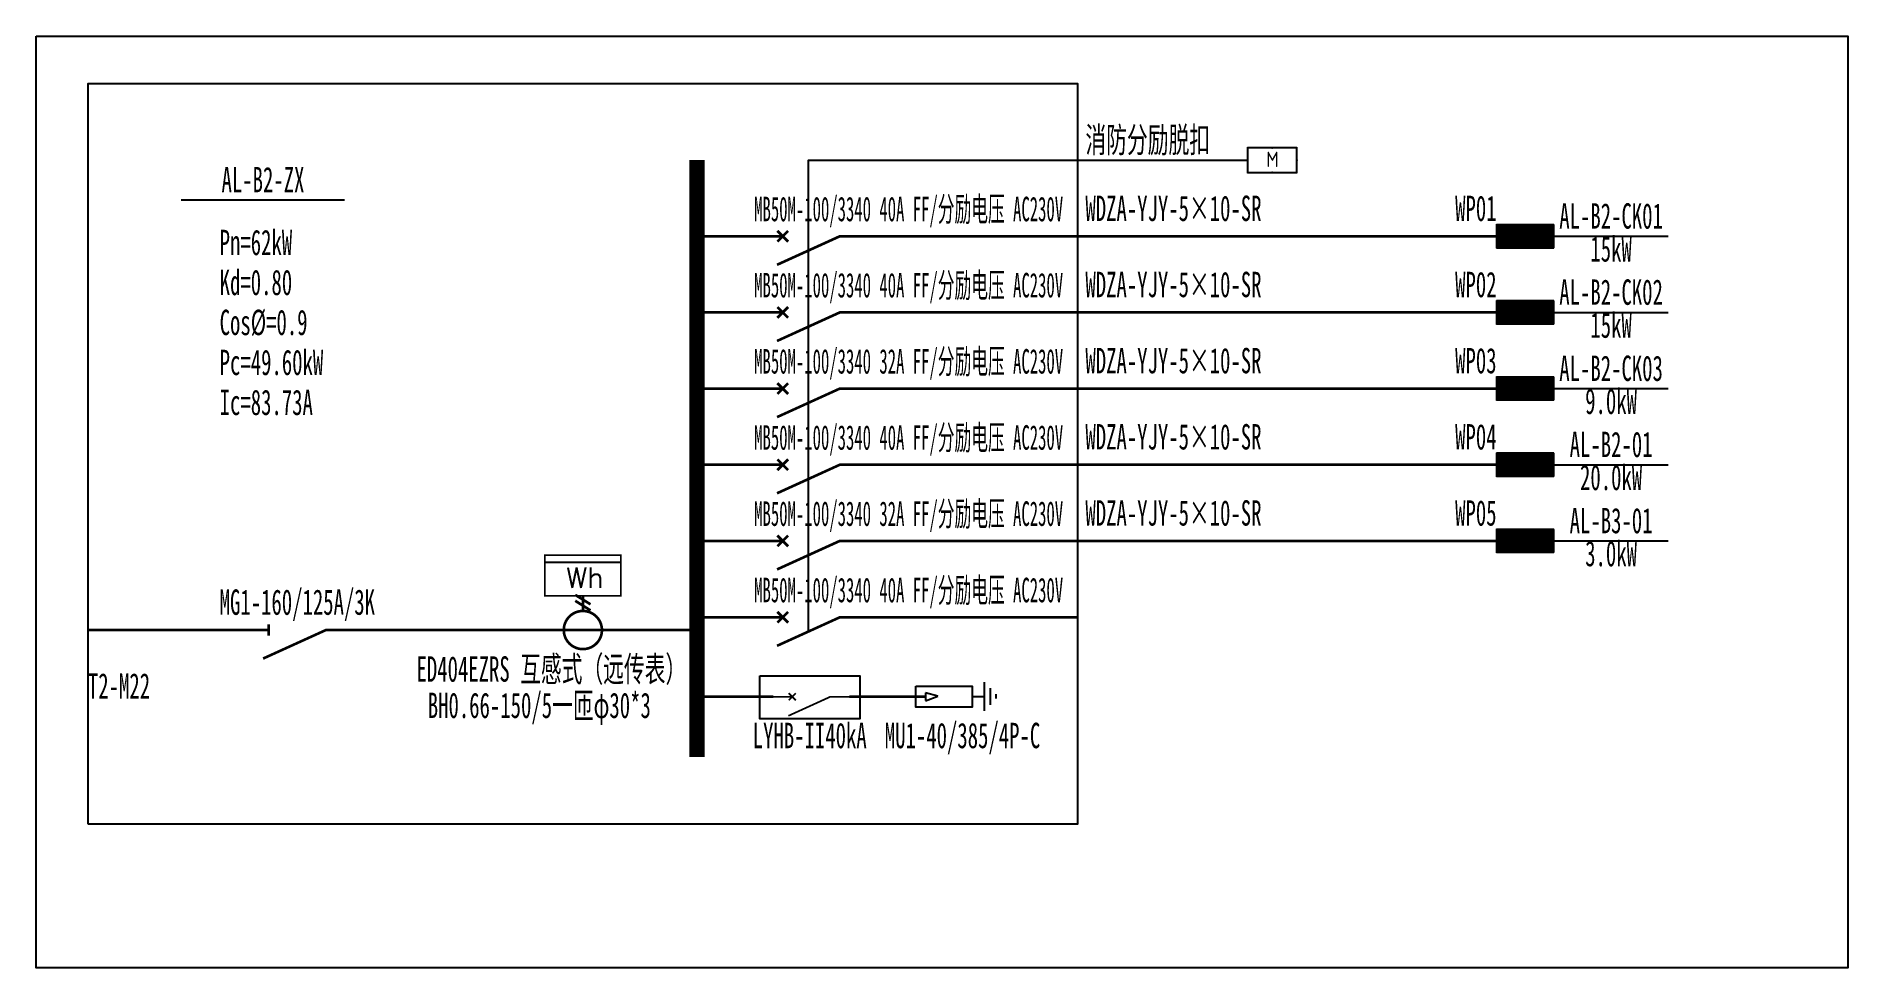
# Model space of a CAD drawing. Extents: x 1397079 to 1401361, y 420303 to 422504.
import ezdxf
from ezdxf.enums import TextEntityAlignment as Align

# ---------------------------------------------------------------- set-up
doc = ezdxf.new("R2010")
doc.units = 0
doc.header["$MEASUREMENT"] = 0
doc.layers.add('系统图', color=1, linetype='Continuous')
doc.styles.add('_SIMPLEX', font='simplex_.ttf', dxfattribs={"width": 0.6})
doc.styles.add('_TEL_ATTDEF', font='GBENOR', dxfattribs={"width": 0.8, "height": 3, "bigfont": 'GBCBIG'})
doc.styles.add('_TEL_DIM', font='', dxfattribs={"width": 0.8, "height": 3.5})
doc.styles.add('宋体', font='', dxfattribs={"width": 0.8, "height": 3.5})
doc.styles.get('_TEL_DIM').set_extended_font_data('SimSun')
doc.styles.get('宋体').set_extended_font_data('SimSun')

# ---------------------------------------------------------------- blocks, each defined once
blk = doc.blocks.new('$element$00000189')
at = {"const_width": 0.0233}
for points in [[(0, 0), (0, -1)], [(0.256, -0.433), (0.172, -0.567)], [(0.308, -0.433), (0.225, -0.567)], [(0.167, -0.5), (0.3, -0.5)]]:
    blk.add_lwpolyline(points, dxfattribs=at)
blk.add_lwpolyline([(0, -0.333, 1), (0, -0.667, 1), (0, -0.333)], format="xyb", close=True, dxfattribs=at)
at = {"flags": 9}
blk.add_attdef('S', (0, 0), '', height=0.00000667, dxfattribs=at)
blk = doc.blocks.new('$element$00000492')
blk.add_line((0.173, 0), (0.173, -1))
at = {"const_width": 0.0233}
blk.add_lwpolyline([(-0.267, 0), (0.267, 0), (0.267, -1), (-0.267, -1), (-0.267, 0)], dxfattribs=at)
at = {"style": '_SIMPLEX'}
blk.add_text('Wh', height=0.2667, rotation=270, dxfattribs=at).set_placement((-0.161, -0.281))
at = {"flags": 9}
blk.add_attdef('S', (0, 0), '', height=0.00000667, dxfattribs=at)
blk.add_attdef('S', (0, 0), '', height=0.00000667, dxfattribs=at)
blk.add_attdef('S', (0, 0), '', height=0.00000667, dxfattribs=at)
blk = doc.blocks.new('$element$00000497')
at = {"const_width": 0.0233}
for points in [[(0, 0), (0, -0.25)], [(0, -1), (0, -0.75), (-0.25, -0.2)], [(-0.047, -0.297), (0.047, -0.203)], [(-0.047, -0.203), (0.047, -0.297)]]:
    blk.add_lwpolyline(points, dxfattribs=at)
at = {"flags": 9}
blk.add_attdef('S', (0, 0), '', height=0.00000667, dxfattribs=at)
blk = doc.blocks.new('*X4')
at = {"color": 0}
for p, q in [((-250, 33), (-83, 200)), ((-250, 68), (-118, 200)), ((-250, 104), (-154, 200)), ((-250, 139), (-189, 200)), ((-250, 174), (-224, 200)), ((-247, 0), (-47, 200)), ((-212, 0), (-12, 200)), ((-177, 0), (23, 200)), ((-141, 0), (59, 200)), ((-106, 0), (94, 200)), ((-71, 0), (129, 200)), ((-35, 0), (165, 200)), ((0, 0), (200, 200)), ((35, 0), (235, 200)), ((71, 0), (250, 179)), ((106, 0), (250, 144)), ((141, 0), (250, 109)), ((177, 0), (250, 73)), ((212, 0), (250, 38)), ((247, 0), (250, 3))]:
    blk.add_line(p, q, dxfattribs=at)
blk = doc.blocks.new('$equip$00002943')
for p, q in [((-0.75, 0.6), (-0.75, 0)), ((0.75, 0.6), (-0.75, 0.6)), ((0.75, 0), (0.75, 0.6)), ((-0.75, 0), (0.75, 0))]:
    blk.add_line(p, q)
for points, const_width in [([(-0.75, 0.3), (0.75, 0.3)], 0.6), ([(-0.75, 0.6), (-0.75, 0), (0.75, 0), (0.75, 0.6), (-0.75, 0.6), (-0.75, 0)], 0.04)]:
    blk.add_lwpolyline(points, dxfattribs=dict(const_width=const_width))
for p in [(0, 0.6), (-0.75, 0.3), (0, 0), (0.75, 0.3)]:
    blk.add_point(p)
at = {"xscale": 0.00300000000061118, "yscale": 0.00300000000061118, "zscale": 0.00300000000061118}
blk.add_blockref('*X4', (0, 0), dxfattribs=at)
at = {"color": 7, "style": '_TEL_DIM', "flags": 1}
for tag in ['A', 'REMARK']:
    blk.add_attdef(tag, text='', height=0.00002, dxfattribs=at).set_placement((0, 0), align=Align.MIDDLE_CENTER)
blk = doc.blocks.new('$equip$00002777')
for p, q in [((0.65, 0.65), (-0.65, 0.65)), ((-0.65, 0.65), (-0.65, 0)), ((0.65, 0), (0.65, 0.65)), ((-0.65, 0), (0.65, 0))]:
    blk.add_line(p, q)
at = {"const_width": 0.04}
blk.add_lwpolyline([(-0.65, 0.65), (-0.65, 0), (0.65, 0), (0.65, 0.65), (-0.65, 0.65), (-0.65, 0)], dxfattribs=at)
for p in [(0, 0.65), (-0.65, 0.325), (0, 0), (0.65, 0.325)]:
    blk.add_point(p)
at = {"color": 7}
blk.add_attdef('$TEXT$', text='', height=0.4, dxfattribs=at).set_placement((0.006, 0.343), align=Align.MIDDLE_CENTER)
at = {"color": 7, "flags": 1}
for tag, p in [('A', (0, 0)), ('B', (0.905, 0.246))]:
    blk.add_attdef(tag, text='', height=0.4, dxfattribs=at).set_placement(p, align=Align.MIDDLE_CENTER)
blk = doc.blocks.new('$element$00000519')
at = {"const_width": 0.0233}
for points in [[(0, 0), (0, -0.25)], [(0, -1), (0, -0.75), (-0.25, -0.2)], [(-0.05, -0.25), (0.05, -0.25)]]:
    blk.add_lwpolyline(points, dxfattribs=at)
at = {"flags": 9}
blk.add_attdef('S', (0, 0), '', height=0.00000667, dxfattribs=at)

msp = doc.modelspace()

# ---------------------------------------------------------------- linework, layer by layer
at = {"color": 0, "linetype": 'ByBlock'}
for p, q in [((1397421.9, 422117.4), (1397808.1, 422117.4)), ((1399320.2, 420977.4), (1399320.2, 420910.2)), ((1399210.5, 420944.4), (1399181.2, 420952.3)), ((1399181.2, 420952.3), (1399181.2, 420934.1)), ((1399181.2, 420933.6), (1399210.5, 420944.4)), ((1399291, 420944.2), (1399319.1, 420944.2)), ((1399334, 420963.4), (1399334, 420924.2)), ((1399347.7, 420949), (1399347.7, 420939.2))]:
    msp.add_line(p, q, dxfattribs=at)
for points in [[(1397201.2, 420642.5), (1399541.2, 420642.5), (1399541.2, 422391.6), (1397201.2, 422391.6)], [(1398789.2, 420992.7), (1399025.8, 420992.7), (1399025.8, 420890.7), (1398789.2, 420890.7)], [(1399158.4, 420968.4), (1399291.2, 420968.4), (1399291.2, 420918.3), (1399158.4, 420918.3)]]:
    msp.add_lwpolyline(points, close=True, dxfattribs=at)
for points, const_width in [([(1398641.2, 422211.6), (1398641.2, 420800.9)], 36), ([(1398641.2, 422031.6), (1398776.2, 422031.6)], 6.3), ([(1399046.2, 422031.6), (1400531.2, 422031.6)], 6.3), ([(1398641.2, 421851.6), (1398776.2, 421851.6)], 6.3), ([(1399046.2, 421851.6), (1400531.2, 421851.6)], 6.3), ([(1398641.2, 421671.6), (1398776.2, 421671.6)], 6.3), ([(1399046.2, 421671.6), (1400531.2, 421671.6)], 6.3), ([(1398641.2, 421491.6), (1398776.2, 421491.6)], 6.3), ([(1399046.2, 421491.6), (1400531.2, 421491.6)], 6.3), ([(1398641.2, 421311.6), (1398776.2, 421311.6)], 6.3), ([(1399046.2, 421311.6), (1400531.2, 421311.6)], 6.3), ([(1397201.2, 421100.9), (1397561.2, 421100.9)], 6.3), ([(1397831.2, 421100.9), (1398641.2, 421100.9)], 6.3), ([(1398641.2, 421131.1), (1398776.2, 421131.1)], 6.3), ([(1399046.2, 421131.1), (1399541.2, 421131.1)], 6.3), ([(1398641.2, 420943.2), (1398821.2, 420943.2)], 6.3), ([(1399001.2, 420943.2), (1399181.2, 420943.2)], 6.3)]:
    msp.add_lwpolyline(points, dxfattribs=dict(at, const_width=const_width))
for points in [[(1398904.4, 421097.3), (1398904.4, 422211.6), (1399942.3, 422211.6)], [(1400666.9, 422031.6), (1400936.9, 422031.6)], [(1400666.9, 421851.6), (1400936.9, 421851.6)], [(1400666.9, 421671.6), (1400936.9, 421671.6)], [(1400666.9, 421491.6), (1400936.9, 421491.6)], [(1400666.9, 421311.6), (1400936.9, 421311.6)]]:
    msp.add_lwpolyline(points, dxfattribs=at)
at = {"layer": '系统图'}
msp.add_lwpolyline([(1397079, 422504.3), (1401361.4, 422504.3), (1401361.4, 420302.7), (1397079, 420302.7)], close=True, dxfattribs=at)

# ---------------------------------------------------------------- block references
at = {"color": 0, "linetype": 'ByBlock'}
ref = msp.add_blockref('$equip$00002777', (1400000.8, 422182.4), dxfattribs=dict(at, xscale=90, yscale=90, zscale=90))
ref.add_attrib('$TEXT$', 'M', dxfattribs={"color": 7, "height": 36, "style": '_TEL_ATTDEF'}).set_placement((1400001.4, 422213.3), align=Align.MIDDLE_CENTER)
at = {"color": 0, "linetype": 'ByBlock', "rotation": 90}
for name, p, xscale, yscale, zscale in [('$element$00000497', (1398776.2, 422031.6), 270, 270, 270), ('$element$00000497', (1398776.2, 421851.6), 270, 270, 270), ('$element$00000497', (1398776.2, 421671.6), 270, 270, 270), ('$element$00000497', (1398776.2, 421491.6), 270, 270, 270), ('$element$00000497', (1398776.2, 421311.6), 270, 270, 270), ('$element$00000492', (1398281.2, 421229.9), 180, 180, 180), ('$element$00000189', (1398236.2, 421100.9), 270, 270, 270), ('$element$00000497', (1398776.2, 421131.1), 270, 270, 270), ('$element$00000519', (1397561.2, 421100.9), 270, 270, 270), ('$element$00000497', (1398821.2, 420943.2), 180, 180, 180)]:
    msp.add_blockref(name, p, dxfattribs=dict(at, xscale=xscale, yscale=yscale, zscale=zscale))
at = {"color": 0, "linetype": 'ByBlock', "xscale": 90, "yscale": 90, "zscale": 90}
for p in [(1400598.7, 422004.6), (1400598.7, 421824.6), (1400598.7, 421644.6), (1400598.7, 421464.6), (1400598.7, 421284.6)]:
    msp.add_blockref('$equip$00002943', p, dxfattribs=at)

# ---------------------------------------------------------------- texts
at = {"color": 0, "linetype": 'ByBlock', "style": '宋体', "width": 0.6}
for s, p in [('消防分励脱扣', (1399559.2, 422211.6)), ('WDZA-YJY-5×10-SR', (1399559.2, 422049.6)), ('WDZA-YJY-5×10-SR', (1399559.2, 421869.6)), ('WDZA-YJY-5×10-SR', (1399559.2, 421689.6)), ('WDZA-YJY-5×10-SR', (1399559.2, 421509.6)), ('WDZA-YJY-5×10-SR', (1399559.2, 421329.6)), ('T2-M22', (1397201.2, 420920.9))]:
    msp.add_text(s, height=60, dxfattribs=at).set_placement(p, align=Align.BOTTOM_LEFT)
for s, p in [('AL-B2-ZX', (1397615, 422117.4)), ('AL-B2-CK01', (1400801.9, 422031.6)), ('AL-B2-CK02', (1400801.9, 421851.6)), ('AL-B2-CK03', (1400801.9, 421671.6)), ('AL-B2-01', (1400801.9, 421491.6)), ('AL-B3-01', (1400801.9, 421311.6))]:
    msp.add_text(s, height=60, dxfattribs=at).set_placement(p, align=Align.BOTTOM_CENTER)
at = {"color": 1, "linetype": 'ByBlock', "style": '宋体', "width": 0.5}
for p in [(1398776.2, 422049.6), (1398776.2, 421869.6), (1398776.2, 421509.6), (1398776.2, 421149.1)]:
    msp.add_text('MB50M-100/3340 40A FF/分励电压 AC230V', height=58, dxfattribs=at).set_placement(p, align=Align.BOTTOM_LEFT)
at = {"color": 0, "linetype": 'ByBlock', "style": '宋体', "width": 0.6}
for s, p in [('WP01', (1400531.2, 422049.6)), ('WP02', (1400531.2, 421869.6)), ('WP03', (1400531.2, 421689.6)), ('WP04', (1400531.2, 421509.6)), ('WP05', (1400531.2, 421329.6))]:
    msp.add_text(s, height=60, dxfattribs=at).set_placement(p, align=Align.BOTTOM_RIGHT)
for s, p in [('Pn=62kW', (1397512.6, 421987)), ('Kd=0.80', (1397512.6, 421892.5)), ('Cos%%C=0.9', (1397512.6, 421798)), ('Pc=49.60kW', (1397512.6, 421703.5)), ('Ic=83.73A', (1397512.6, 421609))]:
    msp.add_text(s, height=60, dxfattribs=at).set_placement(p)
for s, p in [('15kW', (1400801.9, 422031.6)), ('15kW', (1400801.9, 421851.6)), ('9.0kW', (1400801.9, 421671.6)), ('20.0kW', (1400801.9, 421491.6)), ('3.0kW', (1400801.9, 421311.6))]:
    msp.add_text(s, height=60, dxfattribs=at).set_placement(p, align=Align.TOP_CENTER)
at = {"color": 190, "linetype": 'ByBlock', "style": '宋体', "width": 0.5}
for p in [(1398776.2, 421689.6), (1398776.2, 421329.6)]:
    msp.add_text('MB50M-100/3340 32A FF/分励电压 AC230V', height=58, dxfattribs=at).set_placement(p, align=Align.BOTTOM_LEFT)
at = {"color": 110, "linetype": 'ByBlock', "style": '宋体', "width": 0.6}
msp.add_text('MG1-160/125A/3K', height=60, dxfattribs=at).set_placement((1397696.2, 421118.9), align=Align.BOTTOM_CENTER)
at = {"color": 2, "linetype": 'ByBlock', "style": '宋体', "width": 0.6}
msp.add_text('ED404EZRS 互感式（远传表）', height=60, dxfattribs=at).set_placement((1398296.8, 421038.8), align=Align.TOP_CENTER)
at = {"color": 3, "linetype": 'ByBlock', "style": '宋体', "width": 0.6}
msp.add_text('BH0.66-150/5一匝φ30*3', height=60, dxfattribs=at).set_placement((1398268.2, 420952.9), align=Align.TOP_CENTER)
at = {"color": 40, "linetype": 'ByBlock', "style": '宋体', "width": 0.6}
msp.add_text('LYHB-II40kA', height=60, dxfattribs=at).set_placement((1398907.5, 420881.7), align=Align.TOP_CENTER)
at = {"color": 30, "linetype": 'ByBlock', "style": '宋体', "width": 0.6}
msp.add_text('MU1-40/385/4P-C', height=60, dxfattribs=at).set_placement((1399268.7, 420881.7), align=Align.TOP_CENTER)

doc.saveas('drawing.dxf')
